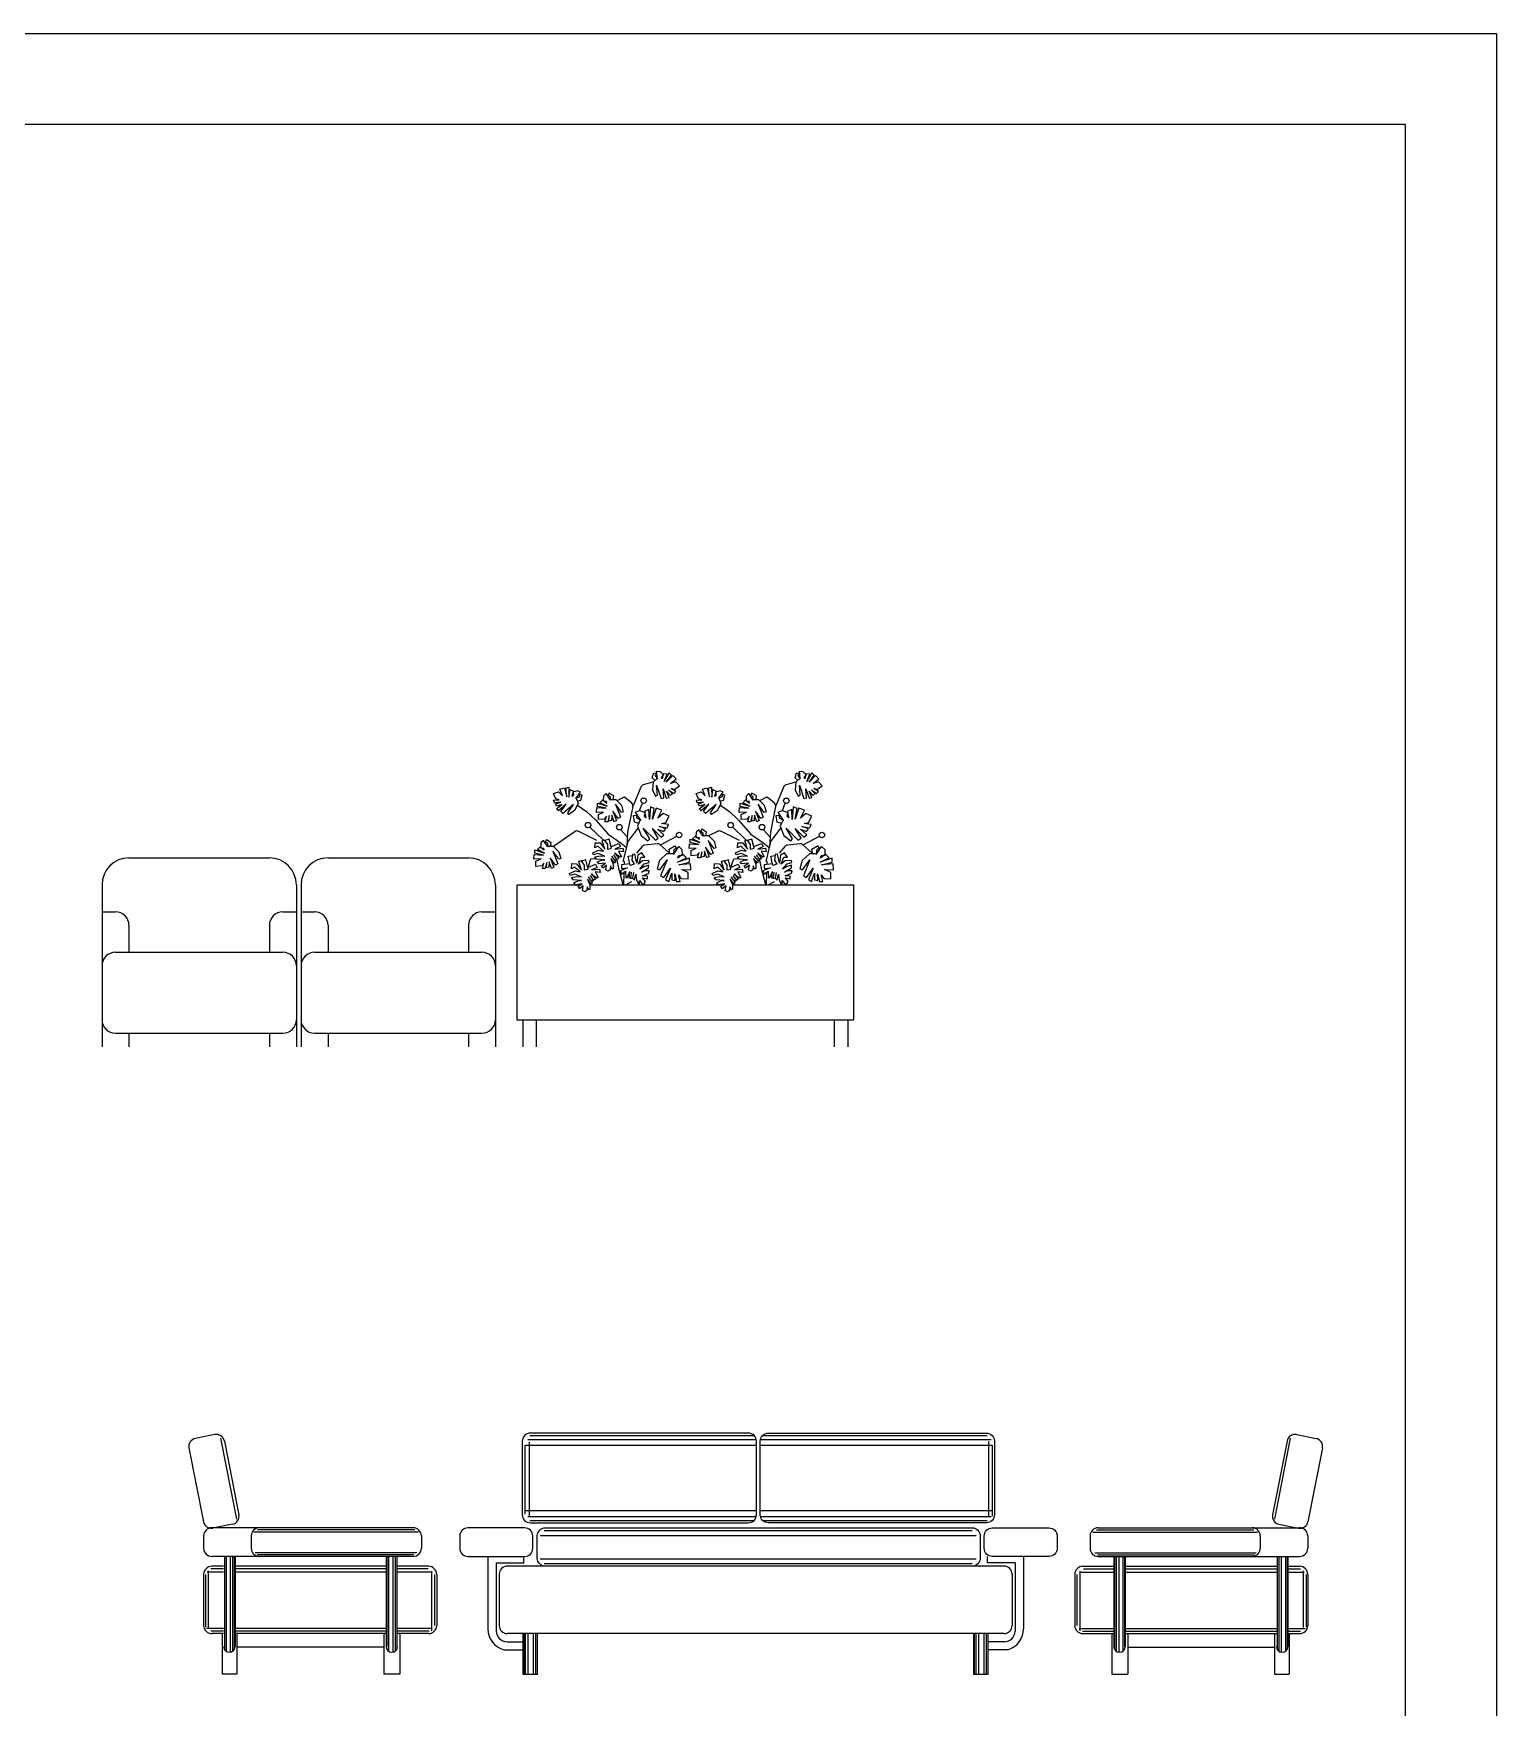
# Model space of a CAD drawing. Header units: inches. Extents: x 11.4 to 53.9, y 10.8 to 35.6.
# Drawn here: x 48.46 to 53.88, y 29.44 to 35.64 of the extents above; entities that cross this region are included whole.
import ezdxf

# ---------------------------------------------------------------- set-up
doc = ezdxf.new("R2010")
doc.units = ezdxf.units.IN
doc.header["$MEASUREMENT"] = 0
for name, color, linetype in [('02', 2, 'Continuous'), ('1', 1, 'Continuous'), ('kadrbm', 4, 'Continuous')]:
    doc.layers.add(name, color=color, linetype=linetype)

# ---------------------------------------------------------------- blocks, each defined once
blk = doc.blocks.new('kadrbm')
at = {"layer": 'kadrbm', "color": 4}
blk.add_lwpolyline([(0, 0), (0, 24.7972), (21, 24.7972), (21, 0), (0, 0)], close=True, dxfattribs=at)
blk.add_lwpolyline([(20.6631, 0.3257), (20.6631, 24.4603), (0.3369, 24.4603), (0.3369, 0.3257), (20.6631, 0.3257)], dxfattribs=at)

msp = doc.modelspace()

# ---------------------------------------------------------------- linework, layer by layer
at = {"layer": '02'}
for p, q in [((48.81, 32.588), (49.33, 32.588)), ((49.5474, 32.588), (50.0674, 32.588)), ((48.71, 32.488), (48.71, 31.888)), ((49.43, 32.488), (49.43, 31.888)), ((49.4474, 32.488), (49.4474, 31.888)), ((50.1674, 32.488), (50.1674, 31.888)), ((50.2463, 32.488), (50.2463, 31.988)), ((50.2463, 32.488), (50.4837, 32.488)), ((50.5168, 32.488), (51.0124, 32.488)), ((51.0455, 32.488), (51.4945, 32.488)), ((51.4945, 32.488), (51.4945, 31.988)), ((48.71, 32.388), (48.76, 32.388)), ((49.38, 32.388), (49.43, 32.388)), ((49.4474, 32.388), (49.4974, 32.388)), ((50.1174, 32.388), (50.1674, 32.388)), ((48.81, 32.338), (48.81, 32.238)), ((49.33, 32.338), (49.33, 32.238)), ((49.5474, 32.338), (49.5474, 32.238)), ((50.0674, 32.338), (50.0674, 32.238)), ((48.76, 32.238), (49.38, 32.238)), ((49.4974, 32.238), (50.1174, 32.238)), ((50.2463, 31.988), (51.4945, 31.988)), ((50.2684, 31.988), (50.2684, 31.888)), ((50.3184, 31.988), (50.3184, 31.888)), ((51.4224, 31.988), (51.4224, 31.888)), ((51.4724, 31.988), (51.4724, 31.888)), ((48.76, 31.938), (49.38, 31.938)), ((48.81, 31.938), (48.81, 31.888)), ((49.33, 31.938), (49.33, 31.888)), ((49.4974, 31.938), (50.1174, 31.938)), ((49.5474, 31.938), (49.5474, 31.888)), ((50.0674, 31.938), (50.0674, 31.888)), ((49.0321, 30.4012), (49.0858, 30.1278)), ((49.1281, 30.4506), (49.0557, 30.4364)), ((49.2091, 30.1373), (49.1506, 30.4381)), ((49.1633, 30.427), (49.2171, 30.1536)), ((50.2761, 30.4115), (50.2761, 30.1558)), ((50.2804, 30.4113), (51.1343, 30.4113)), ((50.2877, 30.433), (51.1335, 30.433)), ((50.2921, 30.4229), (50.2921, 30.1444)), ((50.2949, 30.4475), (51.1255, 30.4475)), ((51.1486, 30.4113), (52.006, 30.4113)), ((51.1493, 30.433), (52.0036, 30.433)), ((51.1573, 30.4475), (51.9891, 30.4475)), ((51.9939, 30.4252), (51.9939, 30.149)), ((52.0076, 30.4115), (52.0076, 30.149)), ((53.1001, 30.427), (53.0463, 30.1536)), ((53.0543, 30.1373), (53.1128, 30.4381)), ((53.1353, 30.4506), (53.2077, 30.4364)), ((53.2313, 30.4012), (53.1776, 30.1278)), ((50.2804, 30.1693), (51.1343, 30.1693)), ((51.1486, 30.1693), (52.006, 30.1693)), ((49.3176, 30.1055), (49.1165, 30.1055)), ((49.1934, 30.1184), (49.121, 30.1041)), ((49.8823, 30.0897), (49.2723, 30.0897)), ((49.8691, 30.0974), (49.2866, 30.0974)), ((49.8631, 30.1055), (49.2926, 30.1055)), ((50.2877, 30.1475), (51.1335, 30.1475)), ((50.2949, 30.133), (51.1255, 30.133)), ((50.3482, 30.0949), (51.9341, 30.0949)), ((51.1493, 30.1475), (52.0036, 30.1475)), ((51.1573, 30.133), (51.9891, 30.133)), ((52.3811, 30.0897), (52.9911, 30.0897)), ((52.3943, 30.0974), (52.9768, 30.0974)), ((52.4003, 30.1055), (52.9708, 30.1055)), ((52.9458, 30.1055), (53.1469, 30.1055)), ((53.07, 30.1184), (53.1423, 30.1041)), ((49.0865, 30.0755), (49.0865, 30.0295)), ((49.2626, 30.0755), (49.2626, 30.0295)), ((49.8931, 30.0755), (49.8931, 30.0295)), ((50.3334, 30.0772), (51.9488, 30.0772)), ((52.3703, 30.0755), (52.3703, 30.0295)), ((53.0008, 30.0755), (53.0008, 30.0295)), ((53.1769, 30.0755), (53.1769, 30.0295)), ((49.8631, 29.9995), (49.1165, 29.9995)), ((49.1634, 29.9995), (49.1634, 29.6546)), ((49.1694, 29.9995), (49.1694, 29.6482)), ((49.185, 29.9995), (49.185, 29.6445)), ((49.194, 29.9995), (49.194, 29.6482)), ((49.2, 29.9995), (49.2, 29.6546)), ((49.203, 29.9995), (49.203, 29.6655)), ((49.8757, 30.0125), (49.2778, 30.0125)), ((49.8658, 30.0048), (49.2844, 30.0048)), ((49.7624, 29.9995), (49.7624, 29.6655)), ((49.7654, 29.9995), (49.7654, 29.6655)), ((49.7714, 29.9995), (49.7714, 29.6482)), ((49.787, 29.9995), (49.787, 29.6445)), ((49.796, 29.9995), (49.796, 29.6482)), ((49.802, 29.9995), (49.802, 29.6546)), ((52.0517, 29.9634), (50.2117, 29.9634)), ((50.2733, 29.9753), (50.2733, 29.9995)), ((50.3334, 29.991), (51.9488, 29.991)), ((50.3482, 29.9733), (51.9341, 29.9733)), ((51.9901, 29.9753), (51.9901, 29.9995)), ((52.3877, 30.0125), (52.9856, 30.0125)), ((52.3976, 30.0048), (52.979, 30.0048)), ((52.4003, 29.9995), (53.1469, 29.9995)), ((52.4583, 29.9995), (52.4583, 29.6655)), ((52.4613, 29.9995), (52.4613, 29.6546)), ((52.4673, 29.9995), (52.4673, 29.6482)), ((52.4763, 29.9995), (52.4763, 29.6445)), ((52.4919, 29.9995), (52.4919, 29.6482)), ((52.4979, 29.9995), (52.4979, 29.6655)), ((52.5009, 29.9995), (52.5009, 29.6655)), ((53.0634, 29.9995), (53.0634, 29.6546)), ((53.0694, 29.9995), (53.0694, 29.6482)), ((53.0784, 29.9995), (53.0784, 29.6445)), ((53.094, 29.9995), (53.094, 29.6482)), ((53.1, 29.9995), (53.1, 29.6546)), ((53.103, 29.9995), (53.103, 29.6655)), ((49.0865, 29.9327), (49.0865, 29.7434)), ((49.0929, 29.9329), (49.0929, 29.7374)), ((49.1604, 29.9414), (49.1002, 29.9414)), ((49.1038, 29.9462), (49.1038, 29.7362)), ((49.1604, 29.9535), (49.1135, 29.9535)), ((49.1604, 29.9627), (49.1165, 29.9627)), ((49.7624, 29.9627), (49.203, 29.9627)), ((49.7624, 29.9535), (49.203, 29.9535)), ((49.7624, 29.9414), (49.203, 29.9414)), ((49.9199, 29.9627), (49.805, 29.9627)), ((49.9178, 29.9535), (49.805, 29.9535)), ((49.9312, 29.9414), (49.805, 29.9414)), ((49.9312, 29.945), (49.9312, 29.7241)), ((49.9421, 29.9329), (49.9421, 29.7435)), ((49.9499, 29.9327), (49.9499, 29.7434)), ((50.1817, 29.9334), (50.1817, 29.7434)), ((52.0817, 29.9334), (52.0817, 29.7434)), ((52.3135, 29.9327), (52.3135, 29.7434)), ((52.3213, 29.9329), (52.3213, 29.7435)), ((52.3322, 29.945), (52.3322, 29.7241)), ((52.3322, 29.9414), (52.4583, 29.9414)), ((52.3435, 29.9627), (52.4583, 29.9627)), ((52.3456, 29.9535), (52.4583, 29.9535)), ((52.5009, 29.9627), (53.0604, 29.9627)), ((52.5009, 29.9535), (53.0604, 29.9535)), ((52.5009, 29.9414), (53.0604, 29.9414)), ((53.103, 29.9627), (53.1469, 29.9627)), ((53.103, 29.9535), (53.1499, 29.9535)), ((53.103, 29.9414), (53.1632, 29.9414)), ((53.1596, 29.9462), (53.1596, 29.7362)), ((53.1705, 29.9329), (53.1705, 29.7374)), ((53.1769, 29.9327), (53.1769, 29.7434)), ((49.1604, 29.7326), (49.0965, 29.7326)), ((49.1604, 29.7229), (49.1135, 29.7229)), ((49.7624, 29.7326), (49.203, 29.7326)), ((49.7624, 29.7229), (49.203, 29.7229)), ((49.9336, 29.7326), (49.805, 29.7326)), ((49.9215, 29.7229), (49.805, 29.7229)), ((52.3298, 29.7326), (52.4583, 29.7326)), ((52.3419, 29.7229), (52.4583, 29.7229)), ((52.5009, 29.7326), (53.0604, 29.7326)), ((52.5009, 29.7229), (53.0604, 29.7229)), ((53.103, 29.7326), (53.1669, 29.7326)), ((53.103, 29.7229), (53.1499, 29.7229)), ((49.1604, 29.7134), (49.1165, 29.7134)), ((49.155, 29.7134), (49.155, 29.5634)), ((49.7624, 29.7134), (49.203, 29.7134)), ((49.2098, 29.7134), (49.2098, 29.5634)), ((49.7537, 29.6634), (49.2098, 29.6634)), ((49.7537, 29.7134), (49.7537, 29.5634)), ((49.9199, 29.7134), (49.805, 29.7134)), ((49.813, 29.7134), (49.813, 29.5634)), ((52.0517, 29.7134), (50.2117, 29.7134)), ((50.2691, 29.7134), (50.2691, 29.5634)), ((50.2721, 29.7134), (50.2721, 29.5634)), ((50.2781, 29.7134), (50.2781, 29.5634)), ((50.2871, 29.7134), (50.2871, 29.5634)), ((50.3069, 29.7134), (50.3069, 29.5634)), ((50.3159, 29.7134), (50.3159, 29.5634)), ((50.3219, 29.7134), (50.3219, 29.5634)), ((51.9385, 29.7134), (51.9385, 29.5634)), ((51.9415, 29.7134), (51.9415, 29.5634)), ((51.9475, 29.7134), (51.9475, 29.5634)), ((51.9565, 29.7134), (51.9565, 29.5634)), ((51.9763, 29.7134), (51.9763, 29.5634)), ((51.9853, 29.7134), (51.9853, 29.5634)), ((51.9913, 29.7134), (51.9913, 29.5634)), ((52.3435, 29.7134), (52.4583, 29.7134)), ((52.4504, 29.7134), (52.4504, 29.5634)), ((52.5009, 29.7134), (53.0604, 29.7134)), ((52.5097, 29.7134), (52.5097, 29.5634)), ((52.5097, 29.6634), (53.0536, 29.6634)), ((53.0536, 29.7134), (53.0536, 29.5634)), ((53.103, 29.7134), (53.1469, 29.7134)), ((53.1084, 29.7134), (53.1084, 29.5634)), ((49.2098, 29.5634), (49.155, 29.5634)), ((49.813, 29.5634), (49.7537, 29.5634)), ((50.2691, 29.5634), (50.3249, 29.5634)), ((51.9385, 29.5634), (51.9943, 29.5634)), ((52.4504, 29.5634), (52.5097, 29.5634)), ((53.0536, 29.5634), (53.1084, 29.5634))]:
    msp.add_line(p, q, dxfattribs=at)
for points in [[(50.2968, 30.1242), (51.1043, 30.1242, 0.414214), (51.1343, 30.1542), (51.1343, 30.4264, 0.414214), (51.1043, 30.4564), (50.2968, 30.4564, 0.414214), (50.2668, 30.4264), (50.2668, 30.1542, 0.414214)], [(51.9861, 30.1242), (51.1786, 30.1242, -0.414214), (51.1486, 30.1542), (51.1486, 30.4264, -0.414214), (51.1786, 30.4564), (51.9861, 30.4564, -0.414214), (52.0161, 30.4264), (52.0161, 30.1542, -0.414214)], [(50.0655, 29.9995), (50.2757, 29.9995, 0.414214), (50.3057, 30.0295), (50.3057, 30.0752, 0.414214), (50.2757, 30.1052), (50.0655, 30.1052, 0.414214), (50.0355, 30.0752), (50.0355, 30.0295, 0.414214)], [(51.9334, 29.9627), (50.3526, 29.9627, -0.414214), (50.3226, 29.9927), (50.3226, 30.0755, -0.414214), (50.3526, 30.1055), (51.9334, 30.1055, -0.414214), (51.9634, 30.0755), (51.9634, 29.9927, -0.414214)], [(52.2184, 29.9995), (52.0082, 29.9995, -0.414214), (51.9782, 30.0295), (51.9782, 30.0752, -0.414214), (52.0082, 30.1052), (52.2184, 30.1052, -0.414214), (52.2484, 30.0752), (52.2484, 30.0295, -0.414214)]]:
    msp.add_lwpolyline(points, format="xyb", close=True, dxfattribs=at)
for centre, radius, start, end in [((48.81, 32.488), 0.1, 90, 180), ((49.33, 32.488), 0.1, 0, 90), ((49.5474, 32.488), 0.1, 90, 180), ((50.0674, 32.488), 0.1, 0, 90), ((48.76, 32.338), 0.05, 0, 90), ((49.38, 32.338), 0.05, 90, 180), ((49.4974, 32.338), 0.05, 0, 90), ((50.1174, 32.338), 0.05, 90, 180), ((48.76, 32.188), 0.05, 90, 180), ((49.38, 32.188), 0.05, 0, 90), ((49.4974, 32.188), 0.05, 90, 180), ((50.1174, 32.188), 0.05, 0, 90), ((48.76, 31.988), 0.05, 180, 270), ((49.38, 31.988), 0.05, 270, 0), ((49.4974, 31.988), 0.05, 180, 270), ((50.1174, 31.988), 0.05, 270, 0), ((49.0615, 30.4069), 0.03, 101.12109, 191.12293), ((49.1339, 30.4212), 0.03, 11.12293, 101.12109), ((53.1295, 30.4212), 0.03, 78.87891, 168.87707), ((53.2019, 30.4069), 0.03, 348.87707, 78.87891), ((49.1876, 30.1478), 0.03, 281.12109, 11.12293), ((53.0758, 30.1478), 0.03, 168.87707, 258.87891), ((49.1153, 30.1336), 0.03, 191.12293, 281.12109), ((49.1165, 30.0755), 0.03, 90, 180), ((49.2926, 30.0755), 0.03, 90, 180), ((49.8631, 30.0755), 0.03, 0, 90), ((52.4003, 30.0755), 0.03, 90, 180), ((52.9708, 30.0755), 0.03, 0, 90), ((53.1481, 30.1336), 0.03, 258.87891, 348.87707), ((53.1469, 30.0755), 0.03, 0, 90), ((49.1165, 30.0295), 0.03, 180, 270), ((49.2926, 30.0295), 0.03, 180, 270), ((49.8631, 30.0295), 0.03, 270, 0), ((52.4003, 30.0295), 0.03, 180, 270), ((52.9708, 30.0295), 0.03, 270, 0), ((53.1469, 30.0295), 0.03, 270, 0), ((50.2117, 29.9334), 0.03, 90, 180), ((52.0517, 29.9334), 0.03, 0, 90), ((49.1165, 29.9327), 0.03, 90, 180), ((49.9199, 29.9327), 0.03, 0, 90), ((52.3435, 29.9327), 0.03, 90, 180), ((53.1469, 29.9327), 0.03, 0, 90), ((49.1165, 29.7434), 0.03, 180, 270), ((49.9199, 29.7434), 0.03, 270, 0), ((50.2117, 29.7434), 0.03, 180, 270), ((52.0517, 29.7434), 0.03, 270, 0), ((52.3435, 29.7434), 0.03, 180, 270), ((53.1469, 29.7434), 0.03, 270, 0), ((49.1817, 29.6655), 0.0213, 180, 0), ((49.7837, 29.6655), 0.0213, 180, 0), ((52.4796, 29.6655), 0.0213, 180, 0), ((53.0817, 29.6655), 0.0213, 180, 0)]:
    msp.add_arc(centre, radius, start, end, dxfattribs=at)
at = {"layer": '1'}
for p, q in [((50.7056, 32.85), (50.6774, 32.7811)), ((50.7501, 32.8689), (50.7152, 32.8587)), ((51.2343, 32.85), (51.2061, 32.7811)), ((51.2788, 32.8689), (51.2439, 32.8587)), ((50.6208, 32.8021), (50.6452, 32.8142)), ((50.6452, 32.8142), (50.6716, 32.7926)), ((50.6768, 32.778), (50.6573, 32.6834)), ((50.7017, 32.7634), (50.7127, 32.7904)), ((51.1496, 32.8021), (51.1739, 32.8142)), ((51.1739, 32.8142), (51.2003, 32.7926)), ((51.2055, 32.778), (51.186, 32.6834)), ((51.2305, 32.7634), (51.2414, 32.7904)), ((50.5667, 32.6552), (50.5176, 32.7022)), ((51.0954, 32.6552), (51.0464, 32.7022)), ((50.3828, 32.6318), (50.4623, 32.6865)), ((50.4753, 32.6863), (50.5418, 32.653)), ((50.6315, 32.6919), (50.6556, 32.6659)), ((50.6573, 32.6834), (50.6543, 32.6317)), ((50.779, 32.6365), (50.8391, 32.6682)), ((50.958, 32.6712), (50.991, 32.6865)), ((51.004, 32.6863), (51.0705, 32.653)), ((51.1603, 32.6919), (51.1843, 32.6659)), ((51.186, 32.6834), (51.183, 32.6317)), ((51.3077, 32.6365), (51.3678, 32.6682)), ((50.5113, 32.5538), (50.5214, 32.5838)), ((50.5214, 32.5838), (50.5374, 32.5858)), ((50.6175, 32.5798), (50.6235, 32.5498)), ((51.0401, 32.5538), (51.0501, 32.5838)), ((51.0501, 32.5838), (51.0661, 32.5858)), ((51.1462, 32.5798), (51.1523, 32.5498)), ((50.6235, 32.5498), (50.6395, 32.4897)), ((51.1523, 32.5498), (51.1683, 32.4897)), ((50.1398, 29.9995), (50.1398, 29.7304)), ((50.1706, 29.9753), (50.2733, 29.9753)), ((50.1706, 29.9753), (50.1706, 29.7228)), ((52.0928, 29.9753), (51.9901, 29.9753)), ((52.0928, 29.9753), (52.0928, 29.7228)), ((52.1235, 29.9995), (52.1235, 29.7304)), ((50.199, 29.6531), (50.2691, 29.6531)), ((50.2106, 29.6828), (50.2691, 29.6828)), ((52.0528, 29.6828), (51.9943, 29.6828)), ((52.0644, 29.6531), (51.9943, 29.6531))]:
    msp.add_line(p, q, dxfattribs=at)
for points in [[(50.7589, 32.8749), (50.7487, 32.8841), (50.7545, 32.9031), (50.7635, 32.9003), (50.7596, 32.8931), (50.7681, 32.8808), (50.7646, 32.9093), (50.7777, 32.9084), (50.79, 32.8956), (50.7821, 32.8872)], [(50.7681, 32.8813), (50.7656, 32.8813), (50.7517, 32.8691), (50.7494, 32.8399), (50.7605, 32.8169), (50.7675, 32.8198), (50.7646, 32.8568), (50.7813, 32.8083), (50.7914, 32.8108), (50.7885, 32.8441), (50.8005, 32.809), (50.8106, 32.8115), (50.8014, 32.8355), (50.8147, 32.8209), (50.8232, 32.8258), (50.8091, 32.8401), (50.8282, 32.8269), (50.836, 32.8337), (50.8189, 32.8455), (50.8318, 32.8423), (50.8489, 32.8551), (50.8362, 32.8697), (50.8161, 32.8639), (50.8369, 32.8805), (50.8246, 32.8927), (50.8004, 32.8684), (50.8196, 32.8948), (50.8113, 32.9036), (50.7923, 32.8715), (50.8039, 32.8987), (50.7891, 32.8997), (50.7853, 32.8808), (50.7821, 32.8872)], [(51.2876, 32.8749), (51.2774, 32.8841), (51.2832, 32.9031), (51.2922, 32.9003), (51.2883, 32.8931), (51.2969, 32.8808), (51.2934, 32.9093), (51.3064, 32.9084), (51.3187, 32.8956), (51.3108, 32.8872)], [(51.2968, 32.8813), (51.2943, 32.8813), (51.2804, 32.8691), (51.2782, 32.8399), (51.2892, 32.8169), (51.2962, 32.8198), (51.2933, 32.8568), (51.31, 32.8083), (51.3202, 32.8108), (51.3173, 32.8441), (51.3292, 32.809), (51.3393, 32.8115), (51.3301, 32.8355), (51.3434, 32.8209), (51.352, 32.8258), (51.3378, 32.8401), (51.3569, 32.8269), (51.3648, 32.8337), (51.3476, 32.8455), (51.3605, 32.8423), (51.3776, 32.8551), (51.3649, 32.8697), (51.3448, 32.8639), (51.3656, 32.8805), (51.3533, 32.8927), (51.3291, 32.8684), (51.3483, 32.8948), (51.34, 32.9036), (51.3211, 32.8715), (51.3326, 32.8987), (51.3178, 32.8997), (51.314, 32.8808), (51.3108, 32.8872)], [(50.4658, 32.8086), (50.4679, 32.8073), (50.4738, 32.7898), (50.4609, 32.7634), (50.4398, 32.7491), (50.4352, 32.7553), (50.4565, 32.7857), (50.4175, 32.7523), (50.41, 32.7596), (50.4294, 32.7868), (50.4013, 32.7626), (50.3938, 32.7699), (50.4139, 32.7859), (50.3951, 32.78), (50.3901, 32.7886), (50.4096, 32.7938), (50.3864, 32.792), (50.3831, 32.8019), (50.4039, 32.8033), (50.3912, 32.8072), (50.3829, 32.8269), (50.4012, 32.833), (50.4156, 32.8179), (50.4061, 32.8427), (50.4229, 32.847), (50.4314, 32.8138), (50.4282, 32.8462), (50.4398, 32.8497), (50.4399, 32.8124), (50.4438, 32.8417), (50.457, 32.8351), (50.4508, 32.8169), (50.4567, 32.8207)], [(50.4705, 32.7984), (50.484, 32.8012), (50.4886, 32.8206), (50.4794, 32.8226), (50.4791, 32.8144), (50.4655, 32.8082), (50.483, 32.831), (50.4713, 32.8368), (50.4542, 32.832), (50.4567, 32.8207)], [(50.6042, 32.8038), (50.6058, 32.8175), (50.5889, 32.8279), (50.584, 32.8199), (50.5917, 32.8171), (50.5933, 32.8022), (50.5772, 32.8259), (50.5679, 32.8167), (50.5671, 32.7989), (50.5786, 32.7978)], [(50.9945, 32.8086), (50.9967, 32.8073), (51.0025, 32.7898), (50.9897, 32.7634), (50.9685, 32.7491), (50.9639, 32.7553), (50.9852, 32.7857), (50.9462, 32.7523), (50.9387, 32.7596), (50.9581, 32.7868), (50.9301, 32.7626), (50.9226, 32.7699), (50.9427, 32.7859), (50.9238, 32.78), (50.9189, 32.7886), (50.9384, 32.7938), (50.9152, 32.792), (50.9119, 32.8019), (50.9326, 32.8033), (50.9199, 32.8072), (50.9116, 32.8269), (50.9299, 32.833), (50.9443, 32.8179), (50.9348, 32.8427), (50.9516, 32.847), (50.9601, 32.8138), (50.9569, 32.8462), (50.9685, 32.8497), (50.9687, 32.8124), (50.9725, 32.8417), (50.9857, 32.8351), (50.9795, 32.8169), (50.9854, 32.8207)], [(50.9992, 32.7984), (51.0127, 32.8012), (51.0173, 32.8206), (51.0081, 32.8226), (51.0079, 32.8144), (50.9943, 32.8082), (51.0117, 32.831), (51, 32.8368), (50.9829, 32.832), (50.9854, 32.8207)], [(51.1329, 32.8038), (51.1345, 32.8175), (51.1176, 32.8279), (51.1128, 32.8199), (51.1204, 32.8171), (51.122, 32.8022), (51.1059, 32.8259), (51.0967, 32.8167), (51.0959, 32.7989), (51.1074, 32.7978)], [(50.4733, 32.782), (50.5053, 32.76), (50.5394, 32.728), (50.5855, 32.6759), (50.6335, 32.6419), (50.6516, 32.6279)], [(50.593, 32.8025), (50.5949, 32.8042), (50.6134, 32.8042), (50.6343, 32.7836), (50.6412, 32.7591), (50.6339, 32.7567), (50.6118, 32.7865), (50.6311, 32.7389), (50.6219, 32.7341), (50.6021, 32.7611), (50.6162, 32.7269), (50.607, 32.722), (50.5981, 32.7462), (50.5977, 32.7265), (50.5881, 32.7244), (50.5893, 32.7446), (50.5836, 32.722), (50.5732, 32.722), (50.5784, 32.7422), (50.5708, 32.7313), (50.5494, 32.7297), (50.5494, 32.749), (50.5683, 32.7579), (50.5418, 32.7567), (50.543, 32.774), (50.5772, 32.7716), (50.5454, 32.7788), (50.5458, 32.7909), (50.5812, 32.7792), (50.5547, 32.7921), (50.5651, 32.8026), (50.5804, 32.7909), (50.5786, 32.7978)], [(50.6989, 32.7155), (50.6823, 32.7202), (50.6784, 32.7448), (50.69, 32.7465), (50.6896, 32.7363), (50.706, 32.7272), (50.6863, 32.7573), (50.7015, 32.7635), (50.7223, 32.7559), (50.7181, 32.7421)], [(50.7057, 32.7277), (50.7029, 32.7264), (50.694, 32.705), (50.7076, 32.671), (50.7326, 32.6513), (50.7389, 32.6585), (50.7152, 32.6983), (50.7607, 32.6532), (50.7707, 32.6615), (50.7491, 32.6973), (50.7818, 32.6645), (50.7918, 32.6729), (50.7682, 32.6947), (50.7912, 32.6857), (50.7982, 32.6959), (50.7744, 32.7042), (50.8031, 32.6998), (50.8081, 32.7119), (50.7824, 32.7155), (50.7986, 32.7191), (50.8107, 32.7429), (50.7884, 32.7523), (50.7691, 32.7347), (50.7833, 32.7648), (50.7627, 32.7717), (50.749, 32.7311), (50.756, 32.7712), (50.7419, 32.7766), (50.7383, 32.7301), (50.7362, 32.767), (50.7191, 32.7599), (50.7252, 32.7367), (50.7181, 32.7421)], [(51.002, 32.782), (51.0341, 32.76), (51.0681, 32.728), (51.1142, 32.6759), (51.1623, 32.6419), (51.1803, 32.6279)], [(51.1218, 32.8025), (51.1236, 32.8042), (51.1421, 32.8042), (51.1631, 32.7836), (51.1699, 32.7591), (51.1627, 32.7567), (51.1405, 32.7865), (51.1598, 32.7389), (51.1506, 32.7341), (51.1309, 32.7611), (51.145, 32.7269), (51.1357, 32.722), (51.1269, 32.7462), (51.1264, 32.7265), (51.1168, 32.7244), (51.118, 32.7446), (51.1124, 32.722), (51.1019, 32.722), (51.1071, 32.7422), (51.0995, 32.7313), (51.0782, 32.7297), (51.0782, 32.749), (51.0971, 32.7579), (51.0705, 32.7567), (51.0717, 32.774), (51.1059, 32.7716), (51.0741, 32.7788), (51.0745, 32.7909), (51.11, 32.7792), (51.0834, 32.7921), (51.0939, 32.8026), (51.1091, 32.7909), (51.1074, 32.7978)], [(51.2276, 32.7155), (51.2111, 32.7202), (51.2071, 32.7448), (51.2187, 32.7465), (51.2183, 32.7363), (51.2347, 32.7272), (51.2151, 32.7573), (51.2302, 32.7635), (51.251, 32.7559), (51.2468, 32.7421)], [(51.2344, 32.7277), (51.2316, 32.7264), (51.2227, 32.705), (51.2363, 32.671), (51.2614, 32.6513), (51.2676, 32.6585), (51.2439, 32.6983), (51.2894, 32.6532), (51.2995, 32.6615), (51.2778, 32.6973), (51.3105, 32.6645), (51.3206, 32.6729), (51.297, 32.6947), (51.3199, 32.6857), (51.3269, 32.6959), (51.3031, 32.7042), (51.3318, 32.6998), (51.3368, 32.7119), (51.3111, 32.7155), (51.3273, 32.7191), (51.3395, 32.7429), (51.3172, 32.7523), (51.2978, 32.7347), (51.312, 32.7648), (51.2914, 32.7717), (51.2778, 32.7311), (51.2847, 32.7712), (51.2706, 32.7766), (51.267, 32.7301), (51.2649, 32.767), (51.2478, 32.7599), (51.2539, 32.7367), (51.2468, 32.7421)], [(50.9474, 32.6699), (50.949, 32.6836), (50.9321, 32.6941), (50.9273, 32.686), (50.935, 32.6832), (50.9366, 32.6683), (50.9205, 32.6921), (50.9112, 32.6828), (50.9104, 32.6651), (50.9219, 32.6639)], [(50.3611, 32.6292), (50.363, 32.6309), (50.3815, 32.6309), (50.4024, 32.6103), (50.4093, 32.5858), (50.402, 32.5833), (50.3799, 32.6131), (50.3992, 32.5656), (50.39, 32.5608), (50.3702, 32.5878), (50.3843, 32.5535), (50.3751, 32.5487), (50.3662, 32.5729), (50.3658, 32.5531), (50.3562, 32.5511), (50.3574, 32.5713), (50.3517, 32.5487), (50.3413, 32.5487), (50.3465, 32.5688), (50.3389, 32.558), (50.3175, 32.5564), (50.3175, 32.5757), (50.3364, 32.5846), (50.3099, 32.5833), (50.3111, 32.6007), (50.3453, 32.5982), (50.3135, 32.6055), (50.3139, 32.6176), (50.3493, 32.6059), (50.3228, 32.6188), (50.3332, 32.6293), (50.3485, 32.6176), (50.3467, 32.6245)], [(50.3723, 32.6305), (50.3739, 32.6442), (50.357, 32.6546), (50.3521, 32.6466), (50.3598, 32.6438), (50.3614, 32.6288), (50.3453, 32.6526), (50.336, 32.6433), (50.3352, 32.6256), (50.3467, 32.6245)], [(50.6121, 32.5768), (50.6096, 32.568), (50.5951, 32.5856), (50.6033, 32.5648), (50.6039, 32.5491), (50.6002, 32.5466), (50.5939, 32.5579), (50.592, 32.5441), (50.5851, 32.539), (50.5763, 32.5441), (50.5794, 32.561), (50.565, 32.5497), (50.5599, 32.5585), (50.5756, 32.5686), (50.5505, 32.5654), (50.5448, 32.5724), (50.5593, 32.5799), (50.5725, 32.5812), (50.5417, 32.5837), (50.536, 32.5919), (50.5555, 32.5956), (50.5725, 32.5944), (50.5486, 32.6045), (50.531, 32.5994), (50.5279, 32.607), (50.5492, 32.6164), (50.5681, 32.6133), (50.5474, 32.6309), (50.5354, 32.6246), (50.5373, 32.6441), (50.5549, 32.6435), (50.5725, 32.6196), (50.5624, 32.6517), (50.5706, 32.6554), (50.5826, 32.6378), (50.5826, 32.6208), (50.5977, 32.6233), (50.5882, 32.6573), (50.5725, 32.6523)], [(50.5958, 32.6296), (50.6247, 32.6416), (50.631, 32.6296), (50.6102, 32.6202), (50.6391, 32.6233), (50.6417, 32.6108), (50.6234, 32.6133), (50.6341, 32.5919), (50.6291, 32.59), (50.609, 32.6051)], [(50.8132, 32.6028), (50.8112, 32.6199), (50.8323, 32.633), (50.8383, 32.6229), (50.8288, 32.6194), (50.8268, 32.6007), (50.8469, 32.6304), (50.8585, 32.6189), (50.8595, 32.5967), (50.8451, 32.5952)], [(50.9363, 32.6687), (50.9382, 32.6703), (50.9567, 32.6703), (50.9776, 32.6498), (50.9844, 32.6252), (50.9772, 32.6228), (50.9551, 32.6526), (50.9744, 32.6051), (50.9651, 32.6002), (50.9454, 32.6272), (50.9595, 32.593), (50.9502, 32.5882), (50.9414, 32.6123), (50.941, 32.5926), (50.9313, 32.5906), (50.9325, 32.6107), (50.9269, 32.5882), (50.9164, 32.5882), (50.9217, 32.6083), (50.914, 32.5974), (50.8927, 32.5958), (50.8927, 32.6151), (50.9116, 32.624), (50.8851, 32.6228), (50.8863, 32.6401), (50.9205, 32.6377), (50.8887, 32.6449), (50.8891, 32.657), (50.9245, 32.6453), (50.8979, 32.6582), (50.9084, 32.6687), (50.9237, 32.657), (50.9219, 32.6639)], [(51.1408, 32.5768), (51.1383, 32.568), (51.1239, 32.5856), (51.132, 32.5648), (51.1327, 32.5491), (51.1289, 32.5466), (51.1226, 32.5579), (51.1207, 32.5441), (51.1138, 32.539), (51.105, 32.5441), (51.1082, 32.561), (51.0937, 32.5497), (51.0887, 32.5585), (51.1044, 32.5686), (51.0792, 32.5654), (51.0736, 32.5724), (51.088, 32.5799), (51.1012, 32.5812), (51.0704, 32.5837), (51.0648, 32.5919), (51.0843, 32.5956), (51.1012, 32.5944), (51.0773, 32.6045), (51.0597, 32.5994), (51.0566, 32.607), (51.078, 32.6164), (51.0968, 32.6133), (51.0761, 32.6309), (51.0641, 32.6246), (51.066, 32.6441), (51.0836, 32.6435), (51.1012, 32.6196), (51.0912, 32.6517), (51.0993, 32.6554), (51.1113, 32.6378), (51.1113, 32.6208), (51.1264, 32.6233), (51.117, 32.6573), (51.1012, 32.6523)], [(51.1245, 32.6296), (51.1534, 32.6416), (51.1597, 32.6296), (51.139, 32.6202), (51.1679, 32.6233), (51.1704, 32.6108), (51.1522, 32.6133), (51.1629, 32.5919), (51.1578, 32.59), (51.1377, 32.6051)], [(51.3419, 32.6028), (51.3399, 32.6199), (51.361, 32.633), (51.3671, 32.6229), (51.3575, 32.6194), (51.3555, 32.6007), (51.3756, 32.6304), (51.3872, 32.6189), (51.3882, 32.5967), (51.3738, 32.5952)], [(50.5257, 32.4997), (50.5231, 32.4909), (50.5087, 32.5085), (50.5169, 32.4877), (50.5175, 32.472), (50.5137, 32.4695), (50.5074, 32.4808), (50.5055, 32.467), (50.4986, 32.4619), (50.4898, 32.467), (50.493, 32.484), (50.4785, 32.4726), (50.4735, 32.4815), (50.4892, 32.4915), (50.464, 32.4884), (50.4584, 32.4953), (50.4729, 32.5029), (50.4861, 32.5041), (50.4552, 32.5066), (50.4496, 32.5148), (50.4691, 32.5186), (50.4861, 32.5173), (50.4622, 32.5274), (50.4446, 32.5224), (50.4414, 32.5299), (50.4628, 32.5393), (50.4817, 32.5362), (50.4609, 32.5538), (50.449, 32.5475), (50.4508, 32.567), (50.4684, 32.5664), (50.4861, 32.5425), (50.476, 32.5746), (50.4842, 32.5784), (50.4961, 32.5607), (50.4961, 32.5438), (50.5112, 32.5463), (50.5018, 32.5802), (50.4861, 32.5752)], [(50.6178, 32.5818), (50.6115, 32.578), (50.5983, 32.5944)], [(50.6102, 32.6057), (50.6241, 32.5862), (50.6178, 32.5824), (50.6058, 32.5994)], [(50.6445, 32.5756), (50.6441, 32.5634)], [(50.6765, 32.5116), (50.683, 32.5051), (50.6872, 32.5275), (50.69, 32.5053), (50.697, 32.4912), (50.7015, 32.4908), (50.7016, 32.5038), (50.7099, 32.4926), (50.7184, 32.4915), (50.7237, 32.5001), (50.7128, 32.5135), (50.7309, 32.5105), (50.7311, 32.5207), (50.7124, 32.5219), (50.736, 32.5313), (50.7376, 32.5401), (50.7213, 32.5397), (50.7091, 32.5345), (50.7349, 32.5515), (50.736, 32.5614), (50.7171, 32.5553), (50.7028, 32.5461), (50.7189, 32.5664), (50.7368, 32.5704), (50.7359, 32.5786), (50.7126, 32.5766), (50.6976, 32.5647), (50.7073, 32.5902), (50.7208, 32.5904), (50.7098, 32.6066), (50.6946, 32.5976), (50.6907, 32.5681), (50.6841, 32.6011), (50.6751, 32.6005), (50.6731, 32.5793), (50.6813, 32.5644), (50.6668, 32.5594), (50.6588, 32.5937), (50.675, 32.5968)], [(50.8271, 32.6012), (50.8248, 32.6033), (50.8016, 32.6033), (50.7755, 32.5776), (50.7669, 32.5469), (50.776, 32.5439), (50.8036, 32.5811), (50.7795, 32.5217), (50.7911, 32.5157), (50.8157, 32.5494), (50.7981, 32.5066), (50.8097, 32.5006), (50.8207, 32.5308), (50.8212, 32.5061), (50.8333, 32.5036), (50.8318, 32.5288), (50.8388, 32.5006), (50.8519, 32.5006), (50.8454, 32.5257), (50.8549, 32.5121), (50.8816, 32.5101), (50.8816, 32.5343), (50.858, 32.5454), (50.8912, 32.5439), (50.8896, 32.5655), (50.8469, 32.5625), (50.8866, 32.5715), (50.8861, 32.5866), (50.8419, 32.572), (50.8751, 32.5882), (50.862, 32.6012), (50.8429, 32.5866), (50.8451, 32.5952)], [(51.0544, 32.4997), (51.0519, 32.4909), (51.0374, 32.5085), (51.0456, 32.4877), (51.0462, 32.472), (51.0424, 32.4695), (51.0362, 32.4808), (51.0343, 32.467), (51.0274, 32.4619), (51.0186, 32.467), (51.0217, 32.484), (51.0072, 32.4726), (51.0022, 32.4815), (51.0179, 32.4915), (50.9928, 32.4884), (50.9871, 32.4953), (51.0016, 32.5029), (51.0148, 32.5041), (50.984, 32.5066), (50.9783, 32.5148), (50.9978, 32.5186), (51.0148, 32.5173), (50.9909, 32.5274), (50.9733, 32.5224), (50.9701, 32.5299), (50.9915, 32.5393), (51.0104, 32.5362), (50.9896, 32.5538), (50.9777, 32.5475), (50.9796, 32.567), (50.9972, 32.5664), (51.0148, 32.5425), (51.0047, 32.5746), (51.0129, 32.5784), (51.0248, 32.5607), (51.0248, 32.5438), (51.0399, 32.5463), (51.0305, 32.5802), (51.0148, 32.5752)], [(51.1465, 32.5818), (51.1402, 32.578), (51.127, 32.5944)], [(51.139, 32.6057), (51.1528, 32.5862), (51.1465, 32.5824), (51.1346, 32.5994)], [(51.1732, 32.5756), (51.1728, 32.5634)], [(51.2053, 32.5116), (51.2117, 32.5051), (51.2159, 32.5275), (51.2187, 32.5053), (51.2257, 32.4912), (51.2303, 32.4908), (51.2303, 32.5038), (51.2386, 32.4926), (51.2471, 32.4915), (51.2524, 32.5001), (51.2415, 32.5135), (51.2596, 32.5105), (51.2598, 32.5207), (51.2412, 32.5219), (51.2647, 32.5313), (51.2664, 32.5401), (51.2501, 32.5397), (51.2379, 32.5345), (51.2637, 32.5515), (51.2647, 32.5614), (51.2458, 32.5553), (51.2315, 32.5461), (51.2476, 32.5664), (51.2655, 32.5704), (51.2646, 32.5786), (51.2413, 32.5766), (51.2263, 32.5647), (51.236, 32.5902), (51.2495, 32.5904), (51.2385, 32.6066), (51.2234, 32.5976), (51.2194, 32.5681), (51.2128, 32.6011), (51.2038, 32.6005), (51.2018, 32.5793), (51.21, 32.5644), (51.1956, 32.5594), (51.1875, 32.5937), (51.2037, 32.5968)], [(51.3558, 32.6012), (51.3535, 32.6033), (51.3304, 32.6033), (51.3042, 32.5776), (51.2956, 32.5469), (51.3047, 32.5439), (51.3324, 32.5811), (51.3082, 32.5217), (51.3198, 32.5157), (51.3444, 32.5494), (51.3268, 32.5066), (51.3384, 32.5006), (51.3495, 32.5308), (51.35, 32.5061), (51.362, 32.5036), (51.3605, 32.5288), (51.3676, 32.5006), (51.3806, 32.5006), (51.3741, 32.5257), (51.3837, 32.5121), (51.4103, 32.5101), (51.4103, 32.5343), (51.3867, 32.5454), (51.4199, 32.5439), (51.4184, 32.5655), (51.3756, 32.5625), (51.4154, 32.5715), (51.4149, 32.5866), (51.3706, 32.572), (51.4038, 32.5882), (51.3907, 32.6012), (51.3716, 32.5866), (51.3738, 32.5952)], [(50.5093, 32.5526), (50.5382, 32.5645), (50.5445, 32.5526), (50.5238, 32.5431), (50.5527, 32.5463), (50.5552, 32.5337), (50.537, 32.5362), (50.5477, 32.5148), (50.5426, 32.5129), (50.5225, 32.528)], [(50.5313, 32.5047), (50.525, 32.501), (50.5118, 32.5173)], [(50.5238, 32.5286), (50.5376, 32.5091), (50.5313, 32.5054), (50.5194, 32.5224)], [(50.6654, 32.5658), (50.6343, 32.5624), (50.6346, 32.5489), (50.6573, 32.5506), (50.6304, 32.5394), (50.6343, 32.5272), (50.6491, 32.5381), (50.65, 32.5142), (50.6553, 32.515), (50.6657, 32.5379)], [(50.6431, 32.5337), (50.6415, 32.488)], [(50.6436, 32.5495), (50.6434, 32.5448)], [(50.6643, 32.5379), (50.6615, 32.5141), (50.6688, 32.5138), (50.6712, 32.5345)], [(50.6691, 32.5133), (50.6765, 32.513), (50.6802, 32.5337)], [(51.038, 32.5526), (51.067, 32.5645), (51.0733, 32.5526), (51.0525, 32.5431), (51.0814, 32.5463), (51.0839, 32.5337), (51.0657, 32.5362), (51.0764, 32.5148), (51.0714, 32.5129), (51.0512, 32.528)], [(51.0663, 32.5091), (51.0538, 32.501), (51.0406, 32.5173)], [(51.0601, 32.5054), (51.0481, 32.5224)], [(51.0525, 32.5286), (51.0663, 32.5091)], [(51.1942, 32.5658), (51.1631, 32.5624), (51.1633, 32.5489), (51.186, 32.5506), (51.1592, 32.5394), (51.163, 32.5272), (51.1778, 32.5381), (51.1787, 32.5142), (51.184, 32.515), (51.1944, 32.5379)], [(51.1718, 32.5337), (51.1703, 32.488)], [(51.1723, 32.5495), (51.1722, 32.5448)], [(51.193, 32.5379), (51.1902, 32.5141), (51.1976, 32.5138), (51.1999, 32.5345)], [(51.1979, 32.5133), (51.2052, 32.513), (51.2089, 32.5337)], [(50.6495, 32.488), (50.6725, 32.501)], [(51.1783, 32.488), (51.2012, 32.501)]]:
    msp.add_lwpolyline(points, dxfattribs=at)
for points in [[(50.6965, 32.6988), (50.6607, 32.6523, 0.103353), (50.658, 32.6468), (50.6399, 32.5743)], [(51.2252, 32.6988), (51.1894, 32.6523, 0.103353), (51.1867, 32.6468), (51.1686, 32.5743)], [(50.8108, 32.6063), (50.7781, 32.6364, 0.215757), (50.7663, 32.6402), (50.7209, 32.6353, 0.193213), (50.711, 32.63), (50.6898, 32.6048)], [(51.3395, 32.6063), (51.3068, 32.6364, 0.215757), (51.2951, 32.6402), (51.2496, 32.6353, 0.193213), (51.2398, 32.63), (51.2185, 32.6048)]]:
    msp.add_lwpolyline(points, format="xyb", dxfattribs=at)
for centre in [(50.7165, 32.7997), (51.2452, 32.7997), (50.5103, 32.7092), (50.6263, 32.7017), (51.0391, 32.7092), (51.1551, 32.7017), (50.848, 32.6729), (51.3768, 32.6729)]:
    msp.add_circle(centre, 0.0101, dxfattribs=at)
for centre, radius, start, end in [((50.7194, 32.8443), 0.015, 106.37731, 157.74766), ((51.2482, 32.8443), 0.015, 106.37731, 157.74766), ((50.6621, 32.781), 0.015, 348.37399, 50.69166), ((51.1908, 32.781), 0.015, 348.37399, 50.69166), ((50.4686, 32.6728), 0.015, 63.41949, 114.78984), ((50.9973, 32.6728), 0.015, 63.41949, 114.78984), ((50.2198, 29.7304), 0.08, 180, 254.89362), ((50.2106, 29.7228), 0.04, 180, 270), ((52.0528, 29.7228), 0.04, 270, 0), ((52.0435, 29.7304), 0.08, 285.10638, 0)]:
    msp.add_arc(centre, radius, start, end, dxfattribs=at)

# ---------------------------------------------------------------- block references
at = {"layer": 'kadrbm'}
msp.add_blockref('kadrbm', (32.876, 10.8457), dxfattribs=at)

doc.saveas('drawing.dxf')
